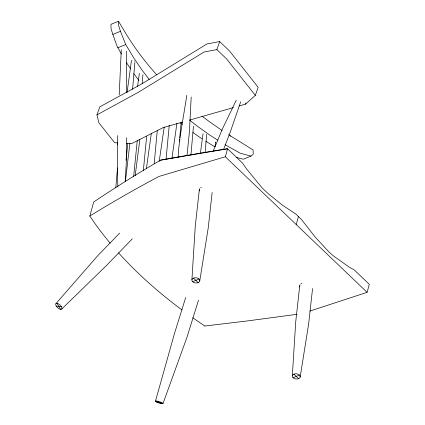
<?xml version="1.0" encoding="UTF-8"?>
<svg xmlns="http://www.w3.org/2000/svg" width="425" height="425" viewBox="0 0 425 425"><rect width="100%" height="100%" fill="white"/><g stroke="black" fill="none" stroke-linecap="round" stroke-linejoin="round"><path stroke-width="0.64" d="M126.735 137.663L126.236 163.625L125.21 181.751M117.571 143.469L117.3 168.119L117.868 186.862M117.555 144.319L117.767 135.57M126.384 158.992L126.406 158.148M126.491 154.344L126.512 153.494M178.096 157.484L178.67 148.867L180.349 135.129L186.841 95.338M119.213 94.913L121.274 49.805M191.186 97.027L189.449 131.352L187.016 155.582M191.914 279.756L195.277 226.111L199.309 189.789M292.331 375.78L295.694 322.139L299.721 285.818M115.791 187.595L117.512 167.928M132.589 89.346L134.874 62.454M142.163 83.789L142.943 74.609M205.174 152.049L206.678 134.343M190.915 155.157L193.465 126.257M146.652 136.531L143.368 170.425M157.287 130.491L154.174 163.742M179.424 141.153L179.605 139.177M179.727 137.865L181.167 122.076M137.264 140.648L133.599 176.858M169.251 125.322L166.021 159.423M127.755 143.682L126.044 160.257M125.37 181.773L129.891 143.289M212.149 192.498L208.192 228.172L199.739 280.999A3.968 2.624 6.3 0 1 193.375 282.296A3.968 2.624 6.3 0 1 194.368 277.838A3.968 2.624 6.3 0 1 199.739 280.999M312.566 288.522L308.608 324.195L300.156 377.028A3.968 2.624 6.3 0 1 293.792 378.319A3.968 2.624 6.3 0 1 294.78 373.867A3.968 2.624 6.3 0 1 300.156 377.028M135.198 175.605L139.883 139.193M146.46 168.263L151.295 133.514M127.086 92.453L131.352 61.227A1.817 1.201 6.4 0 1 132.063 60.477M137.578 86.381L139.352 73.371M200.281 153.924L203.033 133.758M215.061 146.673L215.682 142.12A1.817 1.201 6.4 0 0 215.677 142.433M159.205 161.436L164.199 127.16M171.881 158.61L176.912 123.383M225.34 156.767L227.556 148.766A2133.819 1208.461 15.5 0 0 160.427 160.198A2201.266 1246.658 15.5 0 0 93.728 201.981L89.84 215.99A2181.525 1235.475 15.5 0 1 158.902 176.465L225.34 156.767L367.099 292.336L309.857 311.095M296.22 224.554L298.44 216.548M367.099 292.336L369.32 284.33L354.312 269.976L349.292 267.192L333.418 255.898L328.865 251.855L315.132 237.001L301.383 219.364L295.795 214.014L282.609 205.291L268.239 193.673L262.177 187.962L246.702 169.086L242.569 163.115L227.556 148.766L160.427 160.198M155.449 401.232L174.494 333.45L185.672 297.569M198.544 300.103L186.979 337.248L163.014 403.532M240.693 101.756L230.047 132.69L223.614 149.287M213.27 150.875L222.535 128.722L236.252 100.22M117.868 142.901L114.649 142.71L98.924 122.857L96.942 114.899L99.79 106.866L140.919 84.4L206.89 43.998L219.704 41.57L229.542 50.984L258.161 87.332L255.313 95.365L245.538 104.136L239.153 105.953M96.942 114.899L138.077 92.432L204.048 52.031L216.856 49.603L219.704 41.57M245.538 104.136L245.974 102.898M55.967 303.593L97.638 255.818L119.648 233.086M132.26 238.887L107.036 264.934L61.662 309.118A3.968 1.838 43.4 0 1 56.233 306.069A3.968 1.838 43.4 0 1 58.549 303.88A3.968 1.838 43.4 0 1 61.662 309.118M236.289 157.441L243.323 159.216L250.957 156.102L253.236 154.238L253.109 149.967L238.101 140.579A392.062 251.143 7.3 0 1 228.618 134.677M192.658 281.754L199.001 279.002M293.069 377.783L299.413 375.025M156.74 74.843A391.983 256.503 8.5 0 1 125.433 32.837L118.506 21.25L110.946 24.331L111.005 28.539L112.832 34.425L116.955 46.028L121.407 54.049M112.832 34.425L120.466 31.312L118.564 25.447L118.506 21.25M117.81 47.759L125.742 44.577L134.072 58.406L142.194 70.322L149.239 79.459M182.341 122.134L163.189 127.59L131.399 143.724L126.246 143.411M190.002 119.951L233.41 107.589M297.048 314.303L246.877 320.997L204.893 326.012M56.233 306.069L61.397 306.643M156.65 402.092A3.968 0.675 17.8 0 0 162.918 403.686A3.968 0.675 17.8 0 0 158.127 401.359A3.968 0.675 17.8 0 0 156.65 402.092L161.813 402.666M250.957 156.102L240.242 153.234L225.107 144.734M156.464 401.041L161.994 403.723M205.785 141.222L214.731 146.779M217.722 140.128L210.184 135.341L197.067 126.012L189.598 120.062M192.86 132.457L201.875 138.794M230.228 135.894L230.626 136.186M180.614 123.101L182.113 124.297M216.856 49.603L226.7 59.017L255.313 95.365M193.465 278.12L198.188 282.636M293.877 374.143L298.605 378.664M133.811 73.706L138.89 80.378M126.39 62.512L130.634 68.908M57.019 303.333L60.616 309.379M125.742 44.577L120.466 31.312M126.342 51.197L126.746 92.358M204.871 326.023A415.549 235.338 15.5 0 1 192.7 317.698M182.012 309.963A415.549 235.338 15.5 0 1 118.495 252.801M110.118 243.143A415.549 235.338 15.5 0 1 89.813 215.996M299.699 286.949A6.55 4.33 6.3 0 1 300.188 284.75M301.059 283.831A6.55 4.33 6.3 0 1 301.84 283.326M199.282 190.921A6.55 4.33 6.3 0 1 199.771 188.727M200.648 187.808A6.55 4.33 6.3 0 1 201.429 187.303M134.592 60.881A1.817 1.201 6.4 0 1 134.821 61.173M222.078 130.406A392.062 251.143 7.3 0 1 201.96 116.105"/></g></svg>
